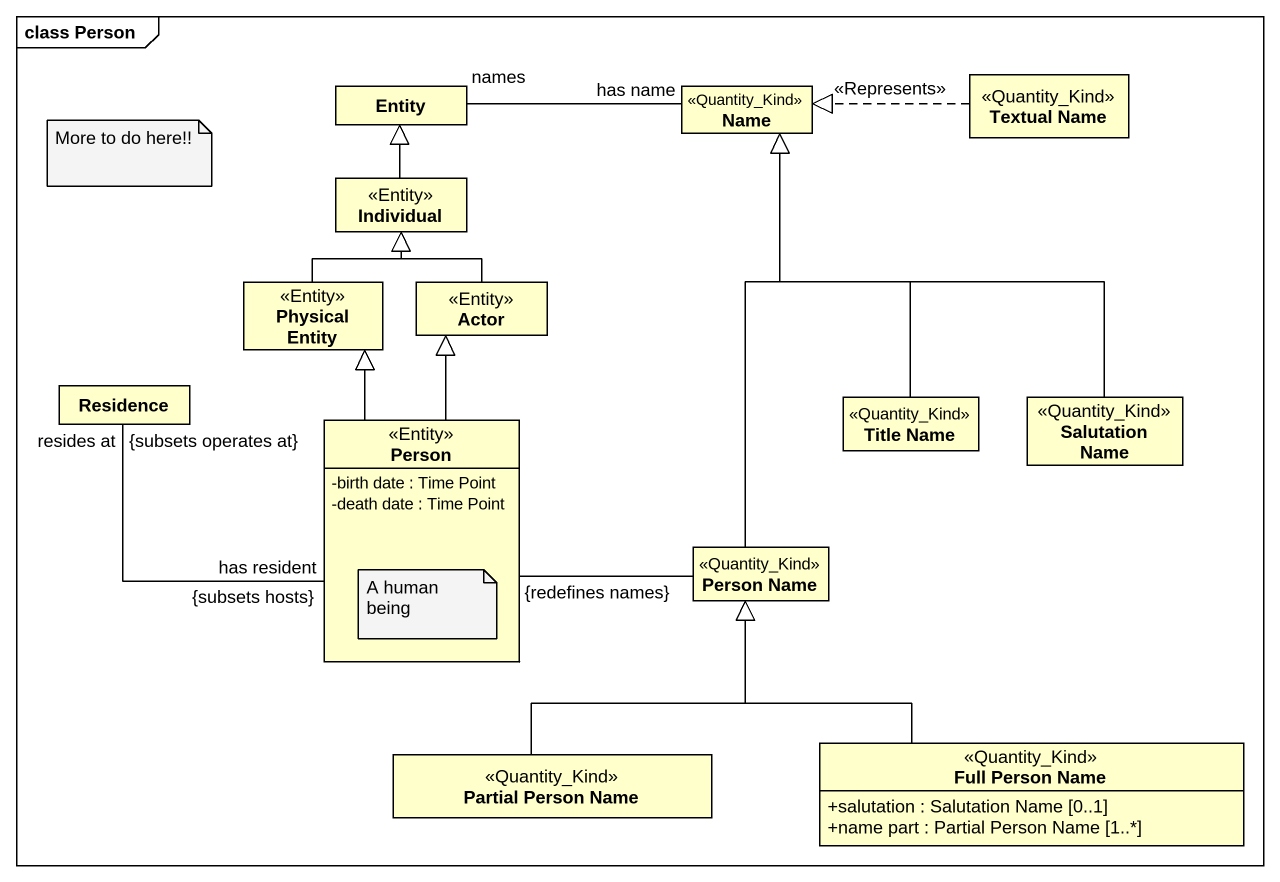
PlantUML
@startuml
mainframe class Person
hide circle
hide empty members
skinparam classAttributeIconSize 0
class "Entity" as Entity_
class Name <<Quantity_Kind>>
class "Textual Name" as Textual_Name <<Quantity_Kind>>
class Individual <<Entity>>
class "Physical Entity" as Physical_Entity <<Entity>>
class "Actor" as Actor_ <<Entity>>
class Residence
class "Person" as Person_ <<Entity>> {
  -birth date : Time Point
  -death date : Time Point
}
class "Title Name" as Title_Name <<Quantity_Kind>>
class "Salutation Name" as Salutation_Name <<Quantity_Kind>>
class "Person Name" as Person_Name <<Quantity_Kind>>
class "Partial Person Name" as Partial_Person_Name <<Quantity_Kind>>
class "Full Person Name" as Full_Person_Name <<Quantity_Kind>> {
  +salutation : Salutation Name [0..1]
  +name part : Partial Person Name [1..*]
}
Name "has name" -left- "names" Entity_
Textual_Name .left.|> Name : <<Represents>>
Individual -up-|> Entity_
Physical_Entity -up-|> Individual
Actor_ -up-|> Individual
Person_ -up-|> Physical_Entity
Person_ -up-|> Actor_
Person_ "has resident\n{subsets hosts}" -left- "resides at\n{subsets operates at}" Residence
Title_Name -up-|> Name
Salutation_Name -up-|> Name
Person_Name -up-|> Name
Person_Name -left- "{redefines names}" Person_
Partial_Person_Name -up-|> Person_Name
Full_Person_Name -up-|> Person_Name
note as N1
  More to do here!!
end note
note bottom of Person_ : A human being
@enduml
